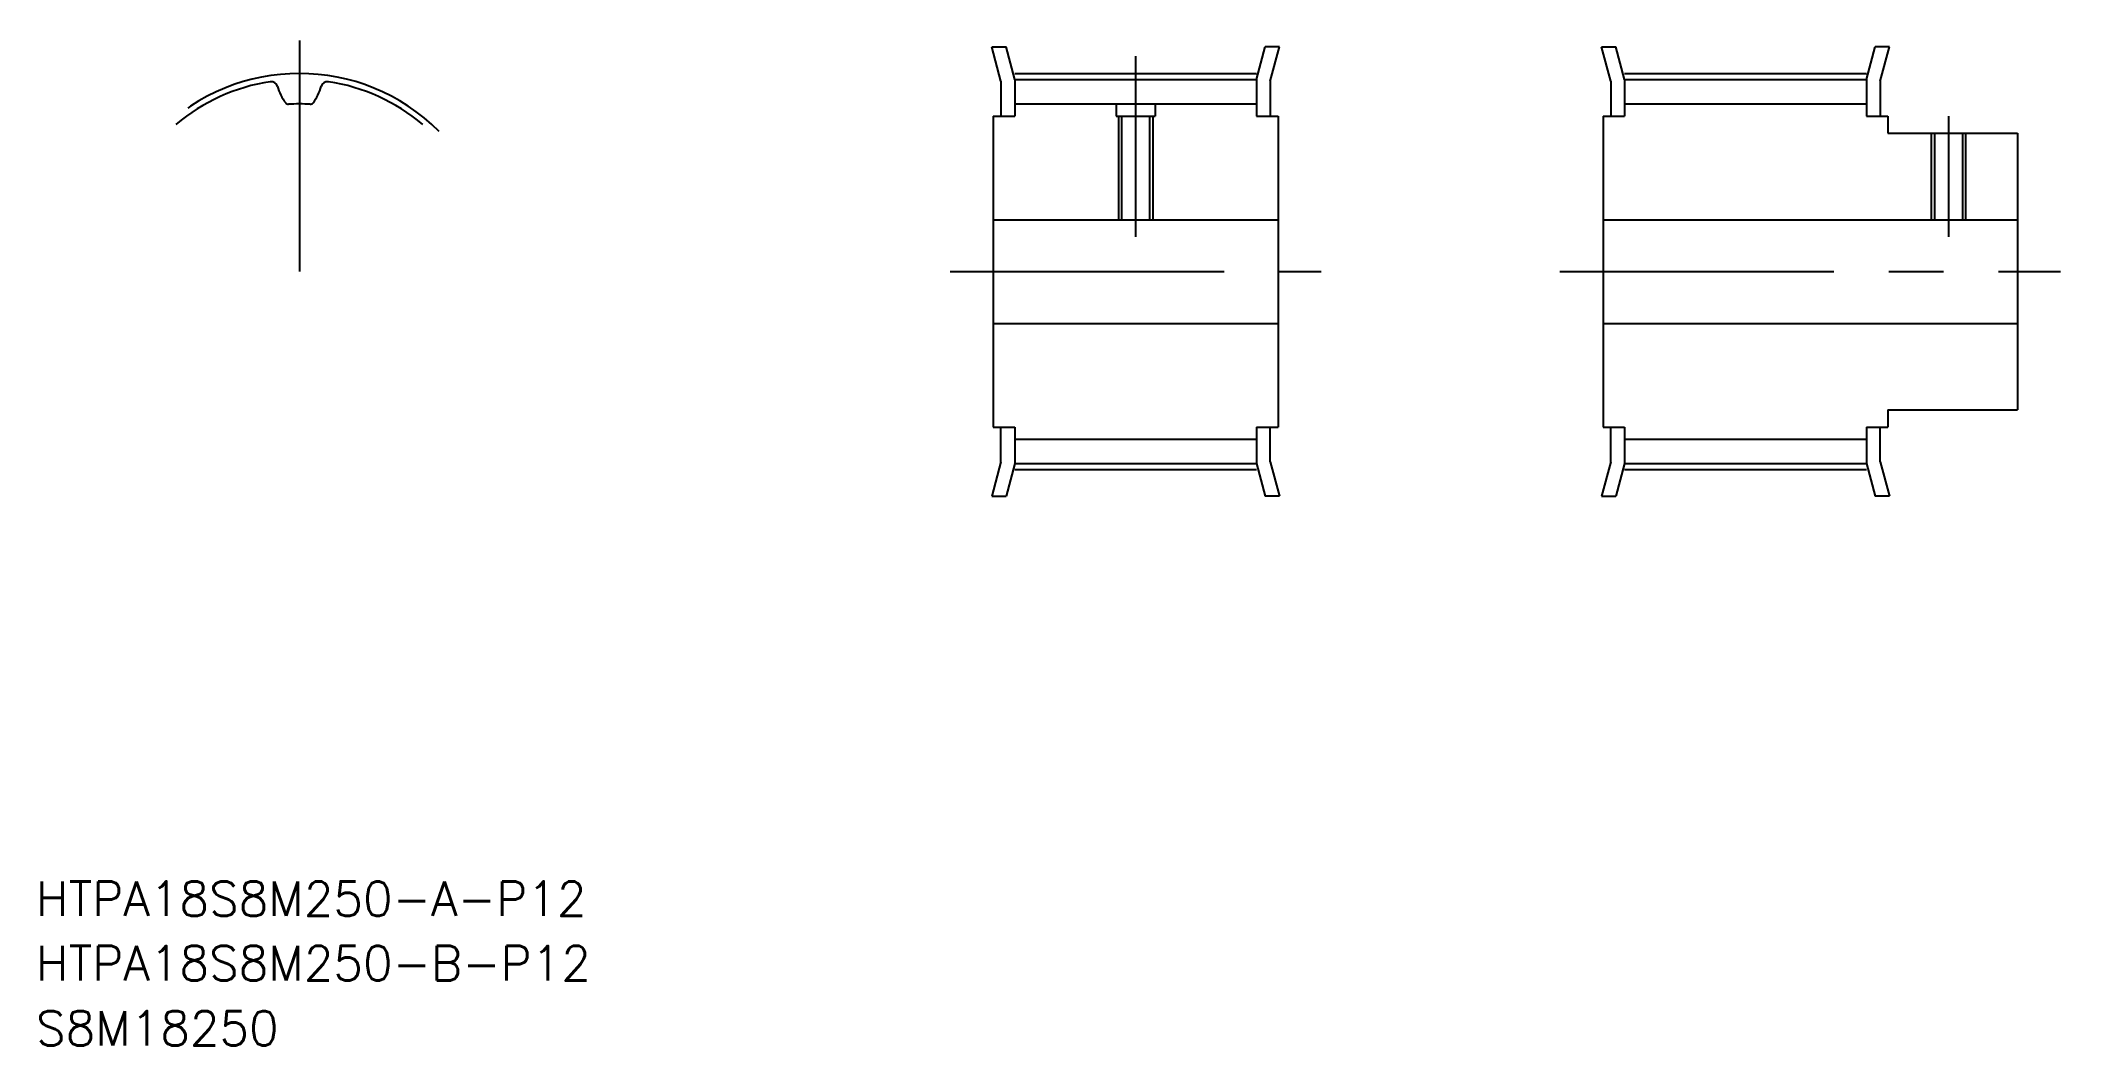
# Model space of a CAD drawing. Extents: x 11 to 245, y 10 to 126.
import ezdxf

# ---------------------------------------------------------------- set-up
doc = ezdxf.new("R2010")
doc.units = 0
doc.linetypes.add('CENTER', pattern=[50.8, 31.75, -6.35, 6.35, -6.35])
doc.linetypes.add('DASHED', pattern=[19.05, 12.7, -6.35])
doc.layers.get('0').update_dxf_attribs({"linetype": 'CONTINUOUS'})
doc.layers.add('CENTER', color=1, linetype='CENTER')
doc.styles.get("Standard").update_dxf_attribs({"font": 'txt', "bigfont": 'BIGFONT'})

msp = doc.modelspace()

# ---------------------------------------------------------------- linework, layer by layer
at = {"color": 7, "linetype": 'CONTINUOUS'}
for p, q in [((121.79, 121.62), (120.72, 125.6)), ((120.72, 125.6), (122.38, 125.6)), ((123.39, 121.83), (122.38, 125.6)), ((151.39, 121.83), (152.4, 125.6)), ((154.05, 125.6), (152.4, 125.6)), ((152.99, 121.62), (154.05, 125.6)), ((192.44, 121.62), (191.37, 125.6)), ((191.37, 125.6), (193.03, 125.6)), ((194.04, 121.83), (193.03, 125.6)), ((222.04, 121.83), (223.05, 125.6)), ((224.71, 125.6), (223.05, 125.6)), ((223.64, 121.62), (224.71, 125.6)), ((123.39, 121.83), (151.39, 121.83)), ((123.39, 121.83), (123.39, 117.6)), ((151.39, 121.83), (151.39, 117.6)), ((194.04, 121.83), (222.04, 121.83)), ((194.04, 121.83), (194.04, 117.6)), ((222.04, 121.83), (222.04, 117.6)), ((121.79, 121.62), (121.79, 117.6)), ((152.99, 121.62), (152.99, 117.6)), ((192.44, 121.62), (192.44, 117.6)), ((223.64, 121.62), (223.64, 117.6)), ((120.89, 117.6), (120.89, 81.6)), ((120.89, 117.6), (123.39, 117.6)), ((123.39, 119), (151.39, 119)), ((151.39, 117.6), (153.89, 117.6)), ((153.89, 117.6), (153.89, 81.6)), ((191.54, 117.6), (191.54, 81.6)), ((191.54, 117.6), (194.04, 117.6)), ((194.04, 119), (222.04, 119)), ((222.04, 117.6), (224.54, 117.6)), ((224.54, 117.6), (224.54, 115.6)), ((224.54, 115.6), (239.54, 115.6)), ((239.54, 115.6), (239.54, 83.6)), ((120.89, 105.6), (153.89, 105.6)), ((191.54, 105.6), (239.54, 105.6)), ((239.54, 107.6), (239.54, 107.6)), ((239.54, 99.6), (239.54, 99.6)), ((120.89, 93.6), (153.89, 93.6)), ((191.54, 93.6), (239.54, 93.6)), ((224.54, 83.6), (239.54, 83.6)), ((224.54, 83.6), (224.54, 81.6)), ((120.89, 81.6), (123.39, 81.6)), ((121.79, 77.58), (121.79, 81.6)), ((123.39, 81.6), (123.39, 77.37)), ((123.39, 80.2), (151.39, 80.2)), ((151.39, 81.6), (151.39, 77.37)), ((151.39, 81.6), (153.89, 81.6)), ((152.99, 77.58), (152.99, 81.6)), ((191.54, 81.6), (194.04, 81.6)), ((192.44, 77.58), (192.44, 81.6)), ((194.04, 81.6), (194.04, 77.37)), ((194.04, 80.2), (222.04, 80.2)), ((222.04, 81.6), (222.04, 77.37)), ((222.04, 81.6), (224.54, 81.6)), ((223.64, 77.58), (223.64, 81.6)), ((121.79, 77.58), (120.72, 73.6)), ((123.39, 77.37), (122.38, 73.6)), ((123.39, 77.37), (151.39, 77.37)), ((151.39, 77.37), (152.4, 73.6)), ((152.99, 77.58), (154.05, 73.6)), ((192.44, 77.58), (191.37, 73.6)), ((194.04, 77.37), (193.03, 73.6)), ((194.04, 77.37), (222.04, 77.37)), ((222.04, 77.37), (223.05, 73.6)), ((223.64, 77.58), (224.71, 73.6)), ((120.72, 73.6), (122.38, 73.6)), ((154.05, 73.6), (152.4, 73.6)), ((191.37, 73.6), (193.03, 73.6)), ((224.71, 73.6), (223.05, 73.6))]:
    msp.add_line(p, q, dxfattribs=at)
at = {"color": 3, "linetype": 'DASHED'}
for p, q in [((135.14, 119), (135.14, 117.6)), ((135.14, 117.6), (139.64, 117.6)), ((135.39, 117.6), (135.39, 105.6)), ((135.77, 117.6), (135.77, 105.6)), ((139.01, 117.6), (139.01, 105.6)), ((139.39, 117.6), (139.39, 105.6)), ((139.64, 119), (139.64, 117.6)), ((229.54, 115.6), (229.54, 105.6)), ((229.92, 115.6), (229.92, 105.6)), ((233.16, 115.6), (233.16, 105.6)), ((233.54, 115.6), (233.54, 105.6))]:
    msp.add_line(p, q, dxfattribs=at)
at = {"color": 7, "linetype": 'CONTINUOUS'}
for centre, radius, start, end in [((40.51, 99.6), 22.23, 98.7059, 130), ((37.26, 120.83), 0.75, 14.7034, 98.7059), ((43.11, 122.37), 5.3, 194.7034, 217.8802), ((37.91, 122.37), 5.3, 322.1198, 345.2966), ((43.76, 120.83), 0.75, 81.2941, 165.2966), ((40.51, 99.6), 22.23, 50, 81.2941), ((39.24, 119.36), 0.4, 217.8802, 273.6697), ((40.51, 99.6), 19.4, 90, 93.6697), ((40.51, 99.6), 19.4, 86.3303, 90), ((41.78, 119.36), 0.4, 266.3303, 322.1198)]:
    msp.add_arc(centre, radius, start, end, dxfattribs=at)
at = {"layer": 'CENTER', "color": 1, "linetype": 'CENTER'}
for p, q in [((40.51, 126.35), (40.51, 99.6)), ((137.39, 124.52), (137.39, 103.6)), ((123.39, 122.52), (151.39, 122.52)), ((194.04, 122.52), (222.04, 122.52)), ((231.54, 117.6), (231.54, 103.6)), ((115.89, 99.6), (158.89, 99.6)), ((186.54, 99.6), (244.54, 99.6)), ((123.39, 76.68), (151.39, 76.68)), ((194.04, 76.68), (222.04, 76.68))]:
    msp.add_line(p, q, dxfattribs=at)
msp.add_arc((40.51, 99.6), 22.92, 45, 135, dxfattribs=at)

# ---------------------------------------------------------------- texts
at = {"color": 7, "linetype": 'CONTINUOUS'}
for s, p in [('HTPA18S8M250-A-P12', (10, 25)), ('HTPA18S8M250-B-P12', (10, 17.53)), ('S8M18250', (10, 10))]:
    msp.add_text(s, height=4, dxfattribs=at).set_placement(p)

doc.saveas('drawing.dxf')
